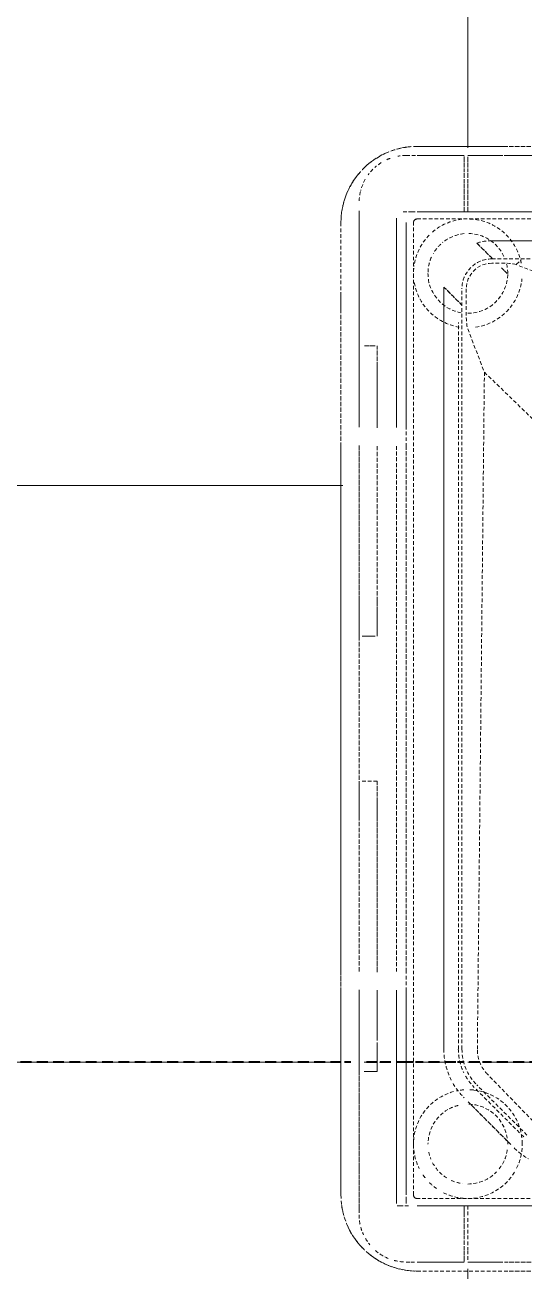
# Model space of a CAD drawing. Header units: millimetres. Extents: x -10915 to 60194, y -32941 to 46712.
# Drawn here: x 46980.3 to 47118, y 8569.4 to 8912.9 of the extents above; entities that cross this region are included whole.
import ezdxf

# ---------------------------------------------------------------- set-up
doc = ezdxf.new("R2010")
doc.units = ezdxf.units.MM
doc.linetypes.add('200_ШТРИХ_ш1п0_6_', pattern=[1.6, 1, -0.6])
doc.linetypes.add('ADSK_Штриховая_ш3 п1_5', pattern=[4.5, 3, -1.5])
doc.layers.add('Линии разделители', color=4, linetype='ADSK_Штриховая_ш3 п1_5', lineweight=40, true_color=0x00ffff)
for name, color, linetype, lineweight in [('Перекрытие', 7, 'Continuous', 18), ('Перекрытие штриховка', 7, 'Continuous', 18), ('Сантехника', 7, 'Continuous', 18)]:
    doc.layers.add(name, color=color, linetype=linetype, lineweight=lineweight)

# ---------------------------------------------------------------- blocks, each defined once
blk = doc.blocks.new('Reece_Tap_Wolfen_Drinking-Fountain - 10 L_Stainless Steel-7189108-План полов 2-го этажа')
at = {"layer": 'Сантехника', "linetype": '200_ШТРИХ_ш1п0_6_'}
for p, q in [((134, 155), (-134, 155)), ((-155, 134), (-155, -134)), ((-136.37, 137), (-134.51, 137)), ((-113.38, 124), (91.41, 124)), ((-109.75, 122.8), (-113.38, 122.8)), ((-94.5, 117.74), (-106.67, 122.41)), ((-121.62, -93.79), (-121.62, 115.75)), ((-120.43, 115.75), (-120.43, 107.82)), ((-120.03, 104.73), (-115.44, 92.77)), ((-117.38, -93.79), (-115.44, 92.77)), ((-115.44, 92.77), (43.88, -61.7)), ((-100.94, -114.78), (-114.59, -100.75)), ((-103.69, -117.52), (-117.52, -103.69)), ((-139.73, -135.2), (-139.73, -136.37)), ((-137.88, -137), (-139.48, -137)), ((-137, -134.51), (-137, -136.37)), ((-134, -155), (134, -155))]:
    blk.add_line(p, q, dxfattribs=at)
at = {"layer": 'Сантехника', "color": 251, "linetype": '200_ШТРИХ_ш1п0_6_', "true_color": 0x666666}
for p, q in [((-110, 155), (-134, 155)), ((-110, 155), (-114, 155)), ((-110, 155), (-114, 155)), ((-110, 155), (110, 155)), ((110, 155), (-110, 155)), ((-134.46, 152.5), (-136.99, 152.5)), ((-121, 152.5), (-134, 152.5)), ((-121, 149.14), (-121, 152.17)), ((-120, 152.5), (-111.8, 152.5)), ((-120, 149.14), (-120, 152.15)), ((-121, 145), (-121, 148.94)), ((-120, 145), (-120, 148.93)), ((-121, 140.18), (-121, 144.77)), ((-120, 140.18), (-120, 144.75)), ((-121, 137), (-121, 139.93)), ((-120, 137), (-120, 139.91)), ((-155, 134), (-155, 110)), ((-149.99, 77.6), (-149.99, 137.24)), ((-139.73, 135.18), (-139.73, 77.53)), ((-137.85, 137), (-136.37, 137)), ((-137, 134), (-137, 77.6)), ((-134.51, 137), (-136.37, 137)), ((-134, 137), (-121, 137)), ((-120, 137), (-121, 137)), ((120, 137), (-120, 137)), ((-117.51, 128.34), (-113.17, 124)), ((-113.17, 124), (-117.51, 128.34)), ((91.41, 129), (-113.38, 129)), ((-113.38, 129), (91.41, 129)), ((-106.59, 122.52), (-105.34, 123.77)), ((-106.59, 122.52), (-105.34, 123.77)), ((-110.68, 121.5), (-109.14, 119.97)), ((-109.14, 119.97), (-110.68, 121.5)), ((-155, 114), (-155, 110)), ((-155, 114), (-155, 110)), ((-121.62, 111.24), (-126.62, 116.23)), ((-126.62, 116.23), (-121.62, 111.24)), ((-126.62, 115.75), (-126.62, -93.79)), ((-126.62, -93.79), (-126.62, 115.75)), ((-155, -110), (-155, 110)), ((-155, 110), (-155, -110)), ((-122.62, -93.79), (-122.62, 106.48)), ((-122.62, -93.79), (-122.62, 106.48)), ((-137, 78), (-137, 72)), ((-137, 78), (-137, 72)), ((-149.99, -72.4), (-149.99, 72.53)), ((-139.73, 72.4), (-139.73, -72.47)), ((-137, 72.4), (-137, -72.4)), ((-137, -72), (-137, -78)), ((-137, -72), (-137, -78)), ((-149.99, -138.97), (-149.99, -77.47)), ((-139.73, -77.6), (-139.73, -135.2)), ((-137, -77.6), (-137, -134)), ((-104.58, -118.04), (-118.01, -104.61)), ((-104.58, -118.04), (-118.01, -104.61)), ((-119.96, -108.32), (-108.17, -120.11)), ((-108.17, -120.11), (-119.96, -108.32)), ((-155, -110), (-155, -114)), ((-155, -110), (-155, -114)), ((-155, -110), (-155, -134)), ((-139.73, -136.37), (-139.73, -135.2)), ((-139.48, -137), (-137.88, -137)), ((-136.38, -137), (-137.88, -137)), ((-137, -136.37), (-137, -134.51)), ((-121, -137), (-134, -137)), ((-121, -140.18), (-121, -137)), ((-121, -137), (-120, -137)), ((-120, -137), (120, -137)), ((-120, -137), (-120, -140.18)), ((-121, -145), (-121, -140.41)), ((-120, -140.43), (-120, -145)), ((-121, -149.14), (-121, -145.2)), ((-120, -145.22), (-120, -149.14)), ((-121, -152.32), (-121, -149.3)), ((-120, -149.31), (-120, -152.32)), ((-136.99, -152.5), (-134.7, -152.5)), ((-134, -152.5), (-121, -152.5)), ((-111.6, -152.5), (-120, -152.5)), ((-134, -155), (-110, -155)), ((-110, -155), (110, -155)), ((110, -155), (-110, -155))]:
    blk.add_line(p, q, dxfattribs=at)
at = {"layer": 'Сантехника', "color": 253, "linetype": '200_ШТРИХ_ш1п0_6_', "true_color": 0xa3a3a3}
for p, q in [((110, 155), (-110, 155)), ((-136.99, 152.5), (-134.46, 152.5)), ((-134, 152.5), (-121, 152.5)), ((-121, 152.17), (-121, 149.14)), ((-111.8, 152.5), (-120, 152.5)), ((-120, 152.5), (-111.8, 152.5)), ((-120, 152.15), (-120, 149.14)), ((-120, 152.15), (-120, 149.14)), ((-111.8, 152.5), (-110.33, 152.5)), ((-110, 152.5), (109.92, 152.5)), ((-121, 148.94), (-121, 145)), ((-120, 148.93), (-120, 145)), ((-120, 148.93), (-120, 145)), ((-121, 144.77), (-121, 140.18)), ((-120, 144.75), (-120, 140.18)), ((-120, 144.75), (-120, 140.18)), ((-121, 139.93), (-121, 137)), ((-120, 139.91), (-120, 137)), ((-120, 139.91), (-120, 137)), ((-149.99, 137.24), (-149.99, 100)), ((-139.73, 77.53), (-139.73, 135.18)), ((-137, 77.6), (-137, 134)), ((-134.51, 137), (-136.37, 137)), ((-136.37, 137), (-134.51, 137)), ((-135, -134), (-135, 134)), ((-135, -134), (-135, 134)), ((-121, 137), (-134, 137)), ((-134, 135), (134, 135)), ((-134, 135), (134, 135)), ((-121, 137), (-120, 137)), ((-120, 137), (120, 137)), ((120, 137), (-120, 137)), ((-155, 110), (-155, 77.6)), ((-149.99, 90.37), (-149.99, 100)), ((-149.99, 77.6), (-149.99, 100)), ((-148.53, 100), (-145.53, 100)), ((-149.99, 90.37), (-149.99, 77.6)), ((-155, 78), (-155, 72)), ((-155, 78), (-155, 72.88)), ((-155, 72.88), (-155, 72)), ((-155, 72.4), (-155, -72.4)), ((-149.99, 72.53), (-149.99, 29.63)), ((-149.99, 20), (-149.99, 72.53)), ((-139.73, -72.47), (-139.73, 72.4)), ((-137, -72.4), (-137, 72.4)), ((-149.99, 20), (-149.99, 29.63)), ((-149.99, 20), (-149.99, -20)), ((-145.56, 20), (-149.14, 20)), ((-149.99, -72.4), (-149.99, -20)), ((-149.99, -29.63), (-149.99, -20)), ((-145, -20), (-149.14, -20)), ((-149.99, -29.63), (-149.99, -72.4)), ((-155, -72), (-155, -78)), ((-155, -72), (-155, -78)), ((-155, -77.6), (-155, -110)), ((-149.99, -100), (-149.99, -77.47)), ((-149.99, -77.47), (-149.99, -90.37)), ((-139.73, -135.2), (-139.73, -77.6)), ((-137, -134), (-137, -77.6)), ((-149.99, -100), (-149.99, -90.37)), ((-149.99, -100), (-149.99, -138.97)), ((-148.62, -100), (-145, -100)), ((134, -135), (-134, -135)), ((134, -135), (-134, -135)), ((-134, -137), (-121, -137)), ((-121, -137), (-121, -140.18)), ((-120, -137), (-121, -137)), ((120, -137), (-120, -137)), ((-120, -137), (120, -137)), ((-120, -137), (-120, -140.18)), ((-120, -137), (-120, -140.18)), ((-121, -140.41), (-121, -145)), ((-120, -140.43), (-120, -145)), ((-120, -140.43), (-120, -145)), ((-121, -145.2), (-121, -149.14)), ((-120, -145.22), (-120, -149.14)), ((-120, -145.22), (-120, -149.14)), ((-121, -149.3), (-121, -152.32)), ((-120, -149.31), (-120, -152.32)), ((-120, -149.31), (-120, -152.32)), ((-134.7, -152.5), (-136.99, -152.5)), ((-121, -152.5), (-134, -152.5)), ((-120, -152.5), (-111.6, -152.5)), ((-111.6, -152.5), (-120, -152.5)), ((-110.33, -152.5), (-111.6, -152.5)), ((110, -152.5), (-109.92, -152.5)), ((-110, -155), (110, -155))]:
    blk.add_line(p, q, dxfattribs=at)
at = {"layer": 'Сантехника', "color": 9, "linetype": '200_ШТРИХ_ш1п0_6_', "true_color": 0xc7c7c7}
for p, q in [((-111.8, 152.5), (-120, 152.5)), ((-120, 152.5), (-111.8, 152.5)), ((-120, 152.15), (-120, 149.14)), ((-120, 149.14), (-120, 152.15)), ((-110.33, 152.5), (-111.8, 152.5)), ((-111.8, 152.5), (-110.33, 152.5)), ((-98.28, 152.5), (-110, 152.5)), ((-110, 152.5), (-98.28, 152.5)), ((-120, 148.93), (-120, 145)), ((-120, 145), (-120, 148.93)), ((-120, 144.75), (-120, 140.18)), ((-120, 140.18), (-120, 144.75)), ((-120, 139.91), (-120, 137)), ((-120, 137), (-120, 139.91)), ((-121, 137), (-134, 137)), ((-134, 137), (-121, 137)), ((-120, 137), (120, 137)), ((120, 137), (-120, 137)), ((-149.99, 90.37), (-149.99, 100)), ((-149.99, 77.6), (-149.99, 100)), ((-148.53, 100), (-145.53, 100)), ((-145, 100), (-145, 77.39)), ((-145, 100), (-145, 92.74)), ((-145, 92.74), (-145, 90.37)), ((-149.99, 90.37), (-149.99, 77.6)), ((-145, 77.39), (-145, 90.37)), ((-149.99, 72.53), (-149.99, 29.63)), ((-149.99, 20), (-149.99, 72.53)), ((-145, 72.4), (-145, 20)), ((-145, 29.63), (-145, 72.4)), ((-149.99, 20), (-149.99, 29.63)), ((-145, 29.63), (-145, 27.26)), ((-145, 27.26), (-145, 25)), ((-145, 25), (-145, 20)), ((-145.56, 20), (-149.14, 20)), ((-149.99, -72.4), (-149.99, -20)), ((-149.99, -29.63), (-149.99, -20)), ((-145, -20), (-149.14, -20)), ((-145, -20), (-145, -21.28)), ((-145, -20), (-145, -72.61)), ((-145, -21.28), (-145, -29.63)), ((-149.99, -29.63), (-149.99, -72.4)), ((-145, -72.61), (-145, -29.63)), ((-149.99, -100), (-149.99, -77.47)), ((-149.99, -77.47), (-149.99, -90.37)), ((-145, -90.37), (-145, -77.6)), ((-145, -77.6), (-145, -100)), ((-149.99, -100), (-149.99, -90.37)), ((-145, -90.37), (-145, -92.74)), ((-145, -92.74), (-145, -97.02)), ((-145, -97.02), (-145, -100)), ((-148.62, -100), (-145, -100)), ((-134, -137), (-121, -137)), ((-121, -137), (-134, -137)), ((-120, -137), (-73, -137)), ((-120, -137), (-120, -140.18)), ((-120, -140.43), (-120, -145)), ((-120, -145.22), (-120, -149.14)), ((-120, -149.31), (-120, -152.32)), ((-120, -152.5), (-111.6, -152.5)), ((-111.6, -152.5), (-110.33, -152.5)), ((-110.33, -152.5), (-111.6, -152.5)), ((-109.92, -152.5), (110, -152.5)), ((110, -152.5), (-109.92, -152.5))]:
    blk.add_line(p, q, dxfattribs=at)
at = {"layer": 'Сантехника', "color": 254, "linetype": '200_ШТРИХ_ш1п0_6_', "true_color": 0xdddddd}
for p, q in [((-111.8, 152.5), (-120, 152.5)), ((-120, 152.15), (-120, 149.14)), ((-110.33, 152.5), (-111.8, 152.5)), ((-111.8, 152.5), (-110.33, 152.5)), ((-100, 152.5), (-110, 152.5)), ((-110, 152.5), (-100, 152.5)), ((-120, 148.93), (-120, 145)), ((-120, 144.75), (-120, 140.18)), ((-120, 139.91), (-120, 137)), ((120, 137), (-120, 137)), ((-149.99, 90.37), (-149.99, 100)), ((-149.99, 77.6), (-149.99, 100)), ((-148.53, 100), (-145.53, 100)), ((-145, 100), (-145, 77.39)), ((-145, 100), (-145, 98.72)), ((-145, 98.72), (-145, 90.37)), ((-149.99, 90.37), (-149.99, 77.6)), ((-145, 77.39), (-145, 90.37)), ((-149.99, 72.53), (-149.99, 29.63)), ((-149.99, 20), (-149.99, 72.53)), ((-145, 72.4), (-145, 20)), ((-145, 29.63), (-145, 72.4)), ((-149.99, 20), (-149.99, 29.63)), ((-145, 29.63), (-145, 20)), ((-145.56, 20), (-149.14, 20)), ((-149.99, -72.4), (-149.99, -20)), ((-149.99, -29.63), (-149.99, -20)), ((-145, -20), (-149.14, -20)), ((-145, -20), (-145, -29.63)), ((-145, -20), (-145, -72.61)), ((-149.99, -29.63), (-149.99, -72.4)), ((-145, -72.61), (-145, -29.63)), ((-149.99, -100), (-149.99, -77.47)), ((-149.99, -77.47), (-149.99, -90.37)), ((-145, -90.37), (-145, -77.6)), ((-145, -77.6), (-145, -100)), ((-149.99, -100), (-149.99, -90.37)), ((-145, -90.37), (-145, -100)), ((-148.62, -100), (-145, -100)), ((-73, -137), (-120, -137)), ((-73, -137), (-120, -137)), ((-111.6, -152.5), (-110.33, -152.5)), ((-109.92, -152.5), (-70, -152.5))]:
    blk.add_line(p, q, dxfattribs=at)
at = {"layer": 'Сантехника', "color": 254, "linetype": '200_ШТРИХ_ш1п0_6_', "true_color": 0xeaeaea}
for p, q in [((-110.33, 152.5), (-111.8, 152.5)), ((-100, 152.5), (-110, 152.5)), ((-120, 137), (120, 137)), ((-120, 137), (120, 137)), ((-149.99, 92.74), (-149.99, 100)), ((-149.99, 77.6), (-149.99, 100)), ((-148.53, 100), (-145.53, 100)), ((-145, 100), (-145, 77.39)), ((-145, 100), (-145, 97.02)), ((-145, 97.02), (-145, 90.37)), ((-149.99, 90.37), (-149.99, 92.74)), ((-149.99, 90.37), (-149.99, 77.6)), ((-145, 77.39), (-145, 90.37)), ((-149.99, 72.53), (-149.99, 29.63)), ((-149.99, 20), (-149.99, 72.53)), ((-145, 72.4), (-145, 20)), ((-145, 29.63), (-145, 72.4)), ((-149.99, 27.26), (-149.99, 29.63)), ((-145, 29.63), (-145, 25)), ((-149.99, 20), (-149.99, 27.26)), ((-145, 25), (-145, 22.98)), ((-145, 22.98), (-145, 21.28)), ((-145, 21.28), (-145, 20)), ((-145.56, 20), (-149.14, 20)), ((-149.99, -72.4), (-149.99, -20)), ((-149.99, -29.63), (-149.99, -20)), ((-145, -20), (-149.14, -20)), ((-145, -20), (-145, -22.98)), ((-145, -20), (-145, -72.61)), ((-145, -22.98), (-145, -29.63)), ((-149.99, -29.63), (-149.99, -72.4)), ((-145, -72.61), (-145, -29.63)), ((-149.99, -100), (-149.99, -77.47)), ((-149.99, -77.47), (-149.99, -90.37)), ((-145, -90.37), (-145, -77.6)), ((-145, -77.6), (-145, -100)), ((-149.99, -92.74), (-149.99, -90.37)), ((-145, -90.37), (-145, -95)), ((-149.99, -100), (-149.99, -92.74)), ((-145, -95), (-145, -98.72)), ((-145, -98.72), (-145, -100)), ((-148.62, -100), (-145, -100))]:
    blk.add_line(p, q, dxfattribs=at)
at = {"layer": 'Сантехника', "color": 7, "linetype": '200_ШТРИХ_ш1п0_6_', "true_color": 0xfdfdfd}
for p, q in [((-149.99, 77.6), (-149.99, 100)), ((-149.99, 97.02), (-149.99, 100)), ((-149.99, 90.37), (-149.99, 100)), ((-149.99, 77.6), (-149.99, 100)), ((-149.99, 90.37), (-149.99, 100)), ((-149.99, 77.6), (-149.99, 100)), ((-149.99, 90.37), (-149.99, 100)), ((-149.99, 77.6), (-149.99, 100)), ((-149.99, 90.37), (-149.99, 100)), ((-149.99, 77.6), (-149.99, 100)), ((-149.99, 90.37), (-149.99, 100)), ((-149.99, 77.6), (-149.99, 100)), ((-149.99, 90.37), (-149.99, 100)), ((-149.99, 77.6), (-149.99, 100)), ((-149.99, 90.37), (-149.99, 100)), ((-149.99, 77.6), (-149.99, 100)), ((-149.99, 100), (-149.99, 77.6)), ((-145.53, 100), (-148.53, 100)), ((-148.53, 100), (-145.53, 100)), ((-148.53, 100), (-145.53, 100)), ((-148.53, 100), (-145.53, 100)), ((-148.53, 100), (-145.53, 100)), ((-148.53, 100), (-145.53, 100)), ((-148.53, 100), (-145.53, 100)), ((-148.53, 100), (-145.53, 100)), ((-145, 100), (-145, 77.39)), ((-145, 100), (-145, 90.37)), ((-145, 100), (-145, 77.39)), ((-145, 100), (-145, 90.37)), ((-145, 100), (-145, 77.39)), ((-145, 100), (-145, 90.37)), ((-145, 100), (-145, 77.39)), ((-145, 100), (-145, 98.72)), ((-145, 100), (-145, 77.39)), ((-145, 100), (-145, 90.37)), ((-145, 100), (-145, 77.39)), ((-145, 100), (-145, 90.37)), ((-145, 100), (-145, 77.39)), ((-145, 100), (-145, 90.37)), ((-145, 100), (-145, 77.39)), ((-145, 100), (-145, 90.37)), ((-145, 100), (-145, 77.39)), ((-145, 100), (-145, 98.72)), ((-149.99, 95), (-149.99, 97.02)), ((-145, 98.72), (-145, 90.37)), ((-145, 98.72), (-145, 97.02)), ((-145, 97.02), (-145, 90.37)), ((-149.99, 90.37), (-149.99, 95)), ((-149.99, 90.37), (-149.99, 77.6)), ((-149.99, 90.37), (-149.99, 77.6)), ((-149.99, 90.37), (-149.99, 77.6)), ((-149.99, 90.37), (-149.99, 77.6)), ((-149.99, 90.37), (-149.99, 77.6)), ((-149.99, 90.37), (-149.99, 77.6)), ((-149.99, 90.37), (-149.99, 77.6)), ((-149.99, 90.37), (-149.99, 77.6)), ((-145, 77.39), (-145, 90.37)), ((-145, 77.39), (-145, 90.37)), ((-145, 77.39), (-145, 90.37)), ((-145, 77.39), (-145, 90.37)), ((-145, 77.39), (-145, 90.37)), ((-145, 77.39), (-145, 90.37)), ((-145, 77.39), (-145, 90.37)), ((-145, 77.39), (-145, 90.37)), ((-145, 77.39), (-145, 90.37)), ((-149.99, 20), (-149.99, 72.53)), ((-149.99, 72.53), (-149.99, 29.63)), ((-149.99, 72.53), (-149.99, 29.63)), ((-149.99, 20), (-149.99, 72.53)), ((-149.99, 72.53), (-149.99, 29.63)), ((-149.99, 20), (-149.99, 72.53)), ((-149.99, 72.53), (-149.99, 29.63)), ((-149.99, 20), (-149.99, 72.53)), ((-149.99, 72.53), (-149.99, 29.63)), ((-149.99, 20), (-149.99, 72.53)), ((-149.99, 72.53), (-149.99, 29.63)), ((-149.99, 20), (-149.99, 72.53)), ((-149.99, 72.53), (-149.99, 29.63)), ((-149.99, 20), (-149.99, 72.53)), ((-149.99, 72.53), (-149.99, 29.63)), ((-149.99, 20), (-149.99, 72.53)), ((-149.99, 72.53), (-149.99, 20)), ((-145, 72.4), (-145, 20)), ((-145, 29.63), (-145, 72.4)), ((-145, 72.4), (-145, 20)), ((-145, 29.63), (-145, 72.4)), ((-145, 72.4), (-145, 20)), ((-145, 29.63), (-145, 72.4)), ((-145, 72.4), (-145, 20)), ((-145, 29.63), (-145, 72.4)), ((-145, 72.4), (-145, 20)), ((-145, 29.63), (-145, 72.4)), ((-145, 72.4), (-145, 20)), ((-145, 29.63), (-145, 72.4)), ((-145, 72.4), (-145, 20)), ((-145, 29.63), (-145, 72.4)), ((-145, 72.4), (-145, 20)), ((-145, 29.63), (-145, 72.4)), ((-145, 72.4), (-145, 20)), ((-145, 29.63), (-145, 72.4)), ((-149.99, 20), (-149.99, 29.63)), ((-149.99, 20), (-149.99, 29.63)), ((-149.99, 20), (-149.99, 29.63)), ((-149.99, 20), (-149.99, 29.63)), ((-149.99, 20), (-149.99, 29.63)), ((-149.99, 20), (-149.99, 29.63)), ((-149.99, 20), (-149.99, 29.63)), ((-149.99, 20), (-149.99, 29.63)), ((-145, 29.63), (-145, 27.26)), ((-145, 29.63), (-145, 20)), ((-145, 29.63), (-145, 20)), ((-145, 29.63), (-145, 25)), ((-145, 29.63), (-145, 20)), ((-145, 29.63), (-145, 25)), ((-145, 29.63), (-145, 25)), ((-145, 29.63), (-145, 20)), ((-145, 29.63), (-145, 27.26)), ((-145, 27.26), (-145, 20)), ((-145, 27.26), (-145, 20)), ((-145, 25), (-145, 20)), ((-145, 25), (-145, 21.28)), ((-145, 25), (-145, 20)), ((-145, 21.28), (-145, 20)), ((-149.14, 20), (-145.56, 20)), ((-145.56, 20), (-149.14, 20)), ((-145.56, 20), (-149.14, 20)), ((-145.56, 20), (-149.14, 20)), ((-145.56, 20), (-149.14, 20)), ((-145.56, 20), (-149.14, 20)), ((-145.56, 20), (-149.14, 20)), ((-145.56, 20), (-149.14, 20)), ((-149.99, -72.4), (-149.99, -20)), ((-149.99, -21.28), (-149.99, -20)), ((-149.99, -72.4), (-149.99, -20)), ((-149.99, -29.63), (-149.99, -20)), ((-149.99, -72.4), (-149.99, -20)), ((-149.99, -29.63), (-149.99, -20)), ((-149.99, -72.4), (-149.99, -20)), ((-149.99, -29.63), (-149.99, -20)), ((-149.99, -72.4), (-149.99, -20)), ((-149.99, -21.28), (-149.99, -20)), ((-149.99, -72.4), (-149.99, -20)), ((-149.99, -29.63), (-149.99, -20)), ((-149.99, -72.4), (-149.99, -20)), ((-149.99, -29.63), (-149.99, -20)), ((-149.99, -72.4), (-149.99, -20)), ((-149.99, -21.28), (-149.99, -20)), ((-149.99, -20), (-149.99, -72.4)), ((-149.14, -20), (-145, -20)), ((-145, -20), (-149.14, -20)), ((-145, -20), (-149.14, -20)), ((-145, -20), (-149.14, -20)), ((-145, -20), (-149.14, -20)), ((-145, -20), (-149.14, -20)), ((-145, -20), (-149.14, -20)), ((-145, -20), (-149.14, -20)), ((-145, -20), (-145, -22.98)), ((-145, -20), (-145, -72.61)), ((-145, -20), (-145, -29.63)), ((-145, -20), (-145, -72.61)), ((-145, -20), (-145, -29.63)), ((-145, -20), (-145, -72.61)), ((-145, -20), (-145, -29.63)), ((-145, -20), (-145, -72.61)), ((-145, -20), (-145, -29.63)), ((-145, -20), (-145, -72.61)), ((-145, -20), (-145, -21.28)), ((-145, -20), (-145, -72.61)), ((-145, -20), (-145, -25)), ((-145, -20), (-145, -72.61)), ((-145, -20), (-145, -29.63)), ((-145, -20), (-145, -72.61)), ((-145, -20), (-145, -25)), ((-145, -20), (-145, -72.61)), ((-149.99, -22.98), (-149.99, -21.28)), ((-149.99, -22.98), (-149.99, -21.28)), ((-149.99, -29.63), (-149.99, -21.28)), ((-149.99, -25), (-149.99, -22.98)), ((-149.99, -29.63), (-149.99, -22.98)), ((-145, -21.28), (-145, -22.98)), ((-145, -22.98), (-145, -29.63)), ((-145, -22.98), (-145, -29.63)), ((-149.99, -29.63), (-149.99, -25)), ((-145, -25), (-145, -29.63)), ((-145, -25), (-145, -27.26)), ((-145, -27.26), (-145, -29.63)), ((-149.99, -29.63), (-149.99, -72.4)), ((-149.99, -29.63), (-149.99, -72.4)), ((-149.99, -29.63), (-149.99, -72.4)), ((-149.99, -29.63), (-149.99, -72.4)), ((-149.99, -29.63), (-149.99, -72.4)), ((-149.99, -29.63), (-149.99, -72.4)), ((-149.99, -29.63), (-149.99, -72.4)), ((-149.99, -29.63), (-149.99, -72.4)), ((-145, -72.61), (-145, -29.63)), ((-145, -72.61), (-145, -29.63)), ((-145, -72.61), (-145, -29.63)), ((-145, -72.61), (-145, -29.63)), ((-145, -72.61), (-145, -29.63)), ((-145, -72.61), (-145, -29.63)), ((-145, -72.61), (-145, -29.63)), ((-145, -72.61), (-145, -29.63)), ((-145, -72.61), (-145, -29.63)), ((-149.99, -100), (-149.99, -77.47)), ((-149.99, -77.47), (-149.99, -90.37)), ((-149.99, -100), (-149.99, -77.47)), ((-149.99, -77.47), (-149.99, -90.37)), ((-149.99, -100), (-149.99, -77.47)), ((-149.99, -77.47), (-149.99, -90.37)), ((-149.99, -100), (-149.99, -77.47)), ((-149.99, -77.47), (-149.99, -90.37)), ((-149.99, -100), (-149.99, -77.47)), ((-149.99, -77.47), (-149.99, -90.37)), ((-149.99, -100), (-149.99, -77.47)), ((-149.99, -77.47), (-149.99, -90.37)), ((-149.99, -100), (-149.99, -77.47)), ((-149.99, -77.47), (-149.99, -90.37)), ((-149.99, -100), (-149.99, -77.47)), ((-149.99, -77.47), (-149.99, -90.37)), ((-149.99, -77.47), (-149.99, -100)), ((-145, -90.37), (-145, -77.6)), ((-145, -77.6), (-145, -100)), ((-145, -90.37), (-145, -77.6)), ((-145, -77.6), (-145, -100)), ((-145, -90.37), (-145, -77.6)), ((-145, -77.6), (-145, -100)), ((-145, -90.37), (-145, -77.6)), ((-145, -77.6), (-145, -100)), ((-145, -90.37), (-145, -77.6)), ((-145, -77.6), (-145, -100)), ((-145, -90.37), (-145, -77.6)), ((-145, -77.6), (-145, -100)), ((-145, -90.37), (-145, -77.6)), ((-145, -77.6), (-145, -100)), ((-145, -90.37), (-145, -77.6)), ((-145, -77.6), (-145, -100)), ((-145, -90.37), (-145, -77.6)), ((-145, -77.6), (-145, -100)), ((-149.99, -100), (-149.99, -90.37)), ((-149.99, -100), (-149.99, -90.37)), ((-149.99, -100), (-149.99, -90.37)), ((-149.99, -100), (-149.99, -90.37)), ((-149.99, -92.74), (-149.99, -90.37)), ((-149.99, -100), (-149.99, -90.37)), ((-149.99, -100), (-149.99, -90.37)), ((-149.99, -100), (-149.99, -90.37)), ((-145, -90.37), (-145, -95)), ((-145, -90.37), (-145, -100)), ((-145, -90.37), (-145, -100)), ((-145, -90.37), (-145, -100)), ((-145, -90.37), (-145, -98.72)), ((-145, -90.37), (-145, -97.02)), ((-145, -90.37), (-145, -100)), ((-145, -90.37), (-145, -100)), ((-145, -90.37), (-145, -100)), ((-149.99, -98.72), (-149.99, -92.74)), ((-145, -95), (-145, -100)), ((-149.99, -100), (-149.99, -98.72)), ((-145, -97.02), (-145, -100)), ((-145, -98.72), (-145, -100)), ((-145, -100), (-148.62, -100)), ((-148.62, -100), (-145, -100)), ((-148.62, -100), (-145, -100)), ((-148.62, -100), (-145, -100)), ((-148.62, -100), (-145, -100)), ((-148.62, -100), (-145, -100)), ((-148.62, -100), (-145, -100)), ((-148.62, -100), (-145, -100))]:
    blk.add_line(p, q, dxfattribs=at)
at = {"layer": 'Сантехника', "color": 7, "linetype": '200_ШТРИХ_ш1п0_6_', "true_color": 0xfcfcfc}
for p, q in [((-149.99, 90.37), (-149.99, 100)), ((-149.99, 77.6), (-149.99, 100)), ((-148.53, 100), (-145.53, 100)), ((-145, 100), (-145, 77.39)), ((-145, 100), (-145, 97.02)), ((-145, 97.02), (-145, 92.74)), ((-145, 92.74), (-145, 90.37)), ((-149.99, 90.37), (-149.99, 77.6)), ((-145, 77.39), (-145, 90.37)), ((-149.99, 72.53), (-149.99, 29.63)), ((-149.99, 20), (-149.99, 72.53)), ((-145, 72.4), (-145, 20)), ((-145, 29.63), (-145, 72.4)), ((-149.99, 20), (-149.99, 29.63)), ((-145, 29.63), (-145, 21.28)), ((-145, 21.28), (-145, 20)), ((-145.56, 20), (-149.14, 20)), ((-149.99, -72.4), (-149.99, -20)), ((-149.99, -29.63), (-149.99, -20)), ((-145, -20), (-149.14, -20)), ((-145, -20), (-145, -29.63)), ((-145, -20), (-145, -72.61)), ((-149.99, -29.63), (-149.99, -72.4)), ((-145, -72.61), (-145, -29.63)), ((-149.99, -100), (-149.99, -77.47)), ((-149.99, -77.47), (-149.99, -90.37)), ((-145, -90.37), (-145, -77.6)), ((-145, -77.6), (-145, -100)), ((-149.99, -100), (-149.99, -90.37)), ((-145, -90.37), (-145, -92.74)), ((-145, -92.74), (-145, -95)), ((-145, -95), (-145, -98.72)), ((-145, -98.72), (-145, -100)), ((-148.62, -100), (-145, -100))]:
    blk.add_line(p, q, dxfattribs=at)
at = {"layer": 'Сантехника', "color": 7, "linetype": '200_ШТРИХ_ш1п0_6_', "true_color": 0xfafafa}
for p, q in [((-149.99, 98.72), (-149.99, 100)), ((-149.99, 77.6), (-149.99, 100)), ((-148.53, 100), (-145.53, 100)), ((-145, 100), (-145, 77.39)), ((-145, 100), (-145, 90.37)), ((-149.99, 90.37), (-149.99, 98.72)), ((-149.99, 90.37), (-149.99, 77.6)), ((-145, 77.39), (-145, 90.37)), ((-149.99, 72.53), (-149.99, 29.63)), ((-149.99, 20), (-149.99, 72.53)), ((-145, 72.4), (-145, 20)), ((-145, 29.63), (-145, 72.4)), ((-149.99, 20), (-149.99, 29.63)), ((-145, 29.63), (-145, 20)), ((-145.56, 20), (-149.14, 20)), ((-149.99, -72.4), (-149.99, -20)), ((-149.99, -27.26), (-149.99, -20)), ((-145, -20), (-149.14, -20)), ((-145, -20), (-145, -29.63)), ((-145, -20), (-145, -72.61)), ((-149.99, -29.63), (-149.99, -27.26)), ((-149.99, -29.63), (-149.99, -72.4)), ((-145, -72.61), (-145, -29.63)), ((-149.99, -100), (-149.99, -77.47)), ((-149.99, -77.47), (-149.99, -90.37)), ((-145, -90.37), (-145, -77.6)), ((-145, -77.6), (-145, -100)), ((-149.99, -95), (-149.99, -90.37)), ((-145, -90.37), (-145, -100)), ((-149.99, -100), (-149.99, -95)), ((-148.62, -100), (-145, -100))]:
    blk.add_line(p, q, dxfattribs=at)
at = {"layer": 'Сантехника', "color": 7, "linetype": '200_ШТРИХ_ш1п0_6_', "true_color": 0xf7f7f7}
for p, q in [((-149.99, 90.37), (-149.99, 100)), ((-149.99, 77.6), (-149.99, 100)), ((-148.53, 100), (-145.53, 100)), ((-145, 100), (-145, 77.39)), ((-145, 100), (-145, 97.02)), ((-145, 97.02), (-145, 95)), ((-145, 95), (-145, 90.37)), ((-149.99, 90.37), (-149.99, 77.6)), ((-145, 77.39), (-145, 90.37)), ((-149.99, 72.53), (-149.99, 29.63)), ((-149.99, 20), (-149.99, 72.53)), ((-145, 72.4), (-145, 20)), ((-145, 29.63), (-145, 72.4)), ((-149.99, 21.28), (-149.99, 29.63)), ((-145, 29.63), (-145, 27.26)), ((-145, 27.26), (-145, 25)), ((-145, 25), (-145, 22.98)), ((-149.99, 20), (-149.99, 21.28)), ((-145, 22.98), (-145, 20)), ((-145.56, 20), (-149.14, 20)), ((-149.99, -72.4), (-149.99, -20)), ((-149.99, -29.63), (-149.99, -20)), ((-145, -20), (-149.14, -20)), ((-145, -20), (-145, -21.28)), ((-145, -20), (-145, -72.61)), ((-145, -21.28), (-145, -22.98)), ((-145, -22.98), (-145, -29.63)), ((-149.99, -29.63), (-149.99, -72.4)), ((-145, -72.61), (-145, -29.63)), ((-149.99, -100), (-149.99, -77.47)), ((-149.99, -77.47), (-149.99, -90.37)), ((-145, -90.37), (-145, -77.6)), ((-145, -77.6), (-145, -100)), ((-149.99, -100), (-149.99, -90.37)), ((-145, -90.37), (-145, -92.74)), ((-145, -92.74), (-145, -98.72)), ((-145, -98.72), (-145, -100)), ((-148.62, -100), (-145, -100))]:
    blk.add_line(p, q, dxfattribs=at)
at = {"layer": 'Сантехника', "color": 7, "linetype": '200_ШТРИХ_ш1п0_6_', "true_color": 0xf2f2f2}
for p, q in [((-149.99, 97.02), (-149.99, 100)), ((-149.99, 77.6), (-149.99, 100)), ((-148.53, 100), (-145.53, 100)), ((-145, 100), (-145, 77.39)), ((-145, 100), (-145, 90.37)), ((-149.99, 95), (-149.99, 97.02)), ((-149.99, 90.37), (-149.99, 95)), ((-149.99, 90.37), (-149.99, 77.6)), ((-145, 77.39), (-145, 90.37)), ((-149.99, 72.53), (-149.99, 29.63)), ((-149.99, 20), (-149.99, 72.53)), ((-145, 72.4), (-145, 20)), ((-145, 29.63), (-145, 72.4)), ((-149.99, 20), (-149.99, 29.63)), ((-145, 29.63), (-145, 20)), ((-145.56, 20), (-149.14, 20)), ((-149.99, -72.4), (-149.99, -20)), ((-149.99, -29.63), (-149.99, -20)), ((-145, -20), (-149.14, -20)), ((-145, -20), (-145, -29.63)), ((-145, -20), (-145, -72.61)), ((-149.99, -29.63), (-149.99, -72.4)), ((-145, -72.61), (-145, -29.63)), ((-149.99, -100), (-149.99, -77.47)), ((-149.99, -77.47), (-149.99, -90.37)), ((-145, -90.37), (-145, -77.6)), ((-145, -77.6), (-145, -100)), ((-149.99, -95), (-149.99, -90.37)), ((-145, -90.37), (-145, -100)), ((-149.99, -100), (-149.99, -95)), ((-148.62, -100), (-145, -100))]:
    blk.add_line(p, q, dxfattribs=at)
at = {"layer": 'Сантехника', "linetype": '200_ШТРИХ_ш1п0_6_', "flags": 128}
for points in [[(-134, 155), (-134.84, 154.98), (-135.68, 154.93), (-136.51, 154.85), (-137.35, 154.73), (-138.17, 154.58), (-138.99, 154.4), (-139.8, 154.18), (-140.61, 153.93), (-141.4, 153.65), (-142.18, 153.34), (-142.94, 153), (-143.7, 152.63), (-144.43, 152.22), (-145.15, 151.79), (-145.86, 151.33), (-146.54, 150.84), (-147.2, 150.33), (-147.85, 149.79), (-148.47, 149.22), (-149.06, 148.63), (-149.64, 148.02), (-150.19, 147.38), (-150.71, 146.72), (-151.2, 146.04), (-151.67, 145.35), (-152.11, 144.63), (-152.52, 143.9), (-152.9, 143.15), (-153.25, 142.39), (-153.57, 141.61), (-153.86, 140.82), (-154.12, 140.02), (-154.34, 139.21), (-154.54, 138.39), (-154.69, 137.57), (-154.82, 136.74), (-154.91, 135.9), (-154.97, 135.07), (-155, 134.23), (-155, 134)], [(-106.67, 122.41), (-107.02, 122.52), (-107.46, 122.61), (-107.98, 122.69), (-108.55, 122.75), (-109.15, 122.79), (-109.75, 122.8)], [(-120.43, 107.82), (-120.41, 107.22), (-120.38, 106.62), (-120.32, 106.05), (-120.24, 105.53), (-120.14, 105.08), (-120.03, 104.73)], [(-155, -134), (-154.98, -134.84), (-154.93, -135.68), (-154.85, -136.51), (-154.73, -137.35), (-154.58, -138.17), (-154.4, -138.99), (-154.18, -139.8), (-153.93, -140.61), (-153.65, -141.4), (-153.34, -142.18), (-153, -142.94), (-152.63, -143.7), (-152.22, -144.43), (-151.79, -145.15), (-151.33, -145.86), (-150.84, -146.54), (-150.33, -147.2), (-149.79, -147.85), (-149.22, -148.47), (-148.63, -149.06), (-148.02, -149.64), (-147.38, -150.19), (-146.72, -150.71), (-146.04, -151.2), (-145.35, -151.67), (-144.63, -152.11), (-143.9, -152.52), (-143.15, -152.9), (-142.39, -153.25), (-141.61, -153.57), (-140.82, -153.86), (-140.02, -154.12), (-139.21, -154.34), (-138.39, -154.54), (-137.57, -154.69), (-136.74, -154.82), (-135.9, -154.91), (-135.07, -154.97), (-134.23, -155), (-134, -155)]]:
    blk.add_lwpolyline(points, dxfattribs=at)
at = {"layer": 'Сантехника', "color": 251, "linetype": '200_ШТРИХ_ш1п0_6_', "true_color": 0x666666}
for centre, radius, start, end in [((-134, 134), 21, 97.6172, 102.5039), ((-136.99, 139.5), 13, 110.1504, 116.4976), ((-136.99, 139.5), 13, 90.3821, 100.2872), ((-136.99, 139.5), 13, 135, 143.7165), ((-136.99, 139.5), 13, 122.0346, 132.0601), ((-136.99, 139.5), 13, 150.3474, 165), ((-136.99, 139.5), 13, 166.5388, 180), ((-134, 134), 1, 90, 180), ((-134, 134), 1, 105, 165), ((-113.38, 115.75), 13.25, 90, 108.1849), ((-113.38, 115.75), 13.25, 90, 108.1849), ((-113.38, 115.75), 13.25, 177.9189, 180), ((-113.38, 115.75), 13.25, 177.9189, 180), ((-107.63, -93.79), 19, 180, 206.9089), ((-107.63, -93.79), 19, 180, 206.9089), ((-107.63, -93.79), 15, 180, 205.8386), ((-107.63, -93.79), 15, 180, 205.8386), ((-107.63, -93.79), 15, 210, 225), ((-107.63, -93.79), 15, 210, 225), ((-107.63, -93.79), 19, 210, 225), ((-107.63, -93.79), 19, 210, 225), ((-93.79, -107.63), 19, 225, 240), ((-93.79, -107.63), 19, 225, 240), ((-134, -134), 21, 187.6172, 192.5039), ((-134, -134), 1, 180, 270), ((-134, -134), 1, 195, 255), ((-136.99, -139.5), 13, 180, 192.3508), ((-136.99, -139.5), 13, 195, 205.1206), ((-136.99, -139.5), 13, 210, 219.6316), ((-136.99, -139.5), 13, 229.0259, 248.7435), ((-136.99, -139.5), 13, 255, 267.1075)]:
    blk.add_arc(centre, radius, start, end, dxfattribs=at)
at = {"layer": 'Сантехника', "linetype": '200_ШТРИХ_ш1п0_6_'}
for centre, radius, start, end in [((-134, 134), 21, 90, 97.6172), ((-134, 134), 21, 113.6771, 135.815), ((-134, 134), 21, 102.5039, 111.3737), ((-136.99, 139.5), 13, 122.0346, 132.0601), ((-134, 134), 21, 140.284, 180), ((-113.38, 115.75), 8.25, 90, 180), ((-113.38, 115.75), 7.05, 90, 180), ((-107.63, -93.79), 14, 180, 225), ((-134, -134), 21, 180, 187.6172), ((-134, -134), 21, 192.5039, 201.3737), ((-134, -134), 21, 203.6771, 225.815), ((-134, -134), 21, 230.284, 270)]:
    blk.add_arc(centre, radius, start, end, dxfattribs=at)
at = {"layer": 'Сантехника', "color": 253, "linetype": '200_ШТРИХ_ш1п0_6_', "true_color": 0xa3a3a3}
for centre, radius, start, end in [((-136.99, 139.5), 13, 110.1504, 116.4976), ((-136.99, 139.5), 13, 90.3821, 100.2872), ((-136.99, 139.5), 13, 135, 143.7165), ((-136.99, 139.5), 13, 150.3474, 165), ((-136.99, 139.5), 13, 166.5388, 180), ((-134, 134), 1, 165, 180), ((-134, 134), 1, 90, 105), ((-120, 120), 15, 96.2602, 130.776), ((-120, 120), 15, 16.9706, 90), ((-120, 120), 15, 135.1953, 172.6255), ((-120, 120), 11, 95.4545, 129.2434), ((-120, 120), 11, 25.1935, 90), ((-120, 120), 11, 132.9779, 149.9064), ((-120, 120), 11, 156.2767, 180), ((-120, 120), 15, 10.7048, 15.9803), ((-120, 120), 15, 174.4711, 180), ((-120, 120), 11, 0, 13.4112), ((-120, 120), 15, 180, 185.5289), ((-120, 120), 15, 189.8106, 263.1057), ((-120, 120), 11, 180, 261.1364), ((-120, 120), 11, 270, 0), ((-120, 120), 15, 278.1812, 354.1568), ((-120, -120), 15, 105.2894, 180), ((-120, -120), 15, 94.2426, 101.8831), ((-120, -120), 15, 84.1156, 90), ((-120, -120), 15, 0.3601, 83.7844), ((-120, -120), 11, 103.9035, 118.6531), ((-120, -120), 11, 0, 90), ((-120, -120), 11, 120, 180), ((-120, -120), 15, 180, 206.4531), ((-120, -120), 15, 333.6528, 0), ((-120, -120), 11, 191.4338, 202.2212), ((-120, -120), 11, 321.5667, 354.451), ((-120, -120), 11, 207.9227, 240), ((-120, -120), 15, 214.563, 220.119), ((-120, -120), 11, 245.4269, 262.165), ((-120, -120), 15, 270, 330.3232), ((-120, -120), 11, 270, 315.9437), ((-120, -120), 15, 225, 235.437), ((-120, -120), 15, 243.5469, 265.1444), ((-134, -134), 1, 180, 195), ((-134, -134), 1, 255, 270), ((-136.99, -139.5), 13, 180, 192.3508), ((-136.99, -139.5), 13, 195, 205.1206), ((-136.99, -139.5), 13, 210, 219.6316), ((-136.99, -139.5), 13, 229.0259, 248.7435), ((-136.99, -139.5), 13, 255, 267.1075)]:
    blk.add_arc(centre, radius, start, end, dxfattribs=at)
at = {"layer": 'Сантехника', "linetype": '200_ШТРИХ_ш1п0_6_'}
blk.add_open_spline([(-114.59, -100.75), (-115.2, -100.13), (-116.22, -98.77), (-117.19, -96.35), (-117.39, -94.66), (-117.38, -93.79)], degree=3, dxfattribs=at)

msp = doc.modelspace()

# ---------------------------------------------------------------- hatches: boundary and pattern name
at = {"layer": 'Перекрытие штриховка', "lineweight": 9, "true_color": 0x787878}
h = msp.add_hatch(dxfattribs=at)
h.set_pattern_fill('FP_83', color=8, style=0, pattern_type=2)
h.set_pattern_definition([(0, (2602.2, 10785.6), (0, 500), []), (90, (2602.2, 10785.6), (-500, 3e-14), [])])
h.paths.add_polyline_path([(47076.468, 8874.26), (47077.384, 8873.943), (47077.212, 8874.482)])
h.paths.add_polyline_path([(47372.331, 8870.461), (47371.412, 8869.172), (47372.94, 8868.416), (47372.494, 8869.913)])
h.paths.add_polyline_path([(48963, 9646.429), (48965, 9644.429), (48965, 9646.429)])
h.paths.add_polyline_path([(44177, 8627.057), (44190, 8627.057), (44190, 8652.057), (43455, 8652.057), (43455, 8662.057), (44200, 8662.057), (44200, 8627.057), (47067.5, 8627.057), (47068.181, 8858.429), (47073.106, 8871.996), (47082.141, 8877.197), (47083.31, 8877.51), (47085.506, 8878.71), (47125.503, 8879.475), (47125.503, 8889.499), (47138.494, 8889.499), (47138.494, 8879.475), (47356.5, 8878.747), (47370.753, 8872.805), (47375.229, 8864.595), (47375.297, 8863.929), (47376.782, 8861.429), (47377.5, 8796.831), (47377.5, 8627.057), (47394.5, 8627.057), (47394.5, 9017.057), (47410.5, 9017.057), (47410.5, 9634.429), (47408.5, 9634.429), (47408.5, 9646.429), (48940, 9646.429), (48940, 9834.429), (48950, 9834.429), (48950, 9646.429), (48963, 9646.429), (48963, 9834.429), (48975, 9834.429), (48975, 9933.07), (48540.891, 10685.294), (48546.379, 10688.463), (48552.129, 10678.504), (48575.512, 10692.004), (48581.262, 10682.044), (48586.938, 10685.213), (48975, 10013.07), (48975, 10864.429), (48963, 10864.429), (48963, 12176.921), (48950, 12176.8), (48950, 10864.429), (48940, 10864.429), (48940, 12176.921), (48110, 12176.921), (48110, 12459.671), (46498.396, 12459.671), (46498.396, 12155.656), (44542.063, 12155.656), (44542.063, 12165.656), (46488.396, 12165.656), (46488.396, 12459.671), (46475.396, 12459.671), (46475.396, 12180.656), (46473.396, 12180.656), (46473.396, 12178.656), (44542.063, 12178.656), (44542.063, 12210.656), (42842.063, 12210.197), (42842.063, 12178.656), (41726.321, 12178.656), (41726.321, 12165.656), (42842.063, 12165.656), (42842.063, 12155.656), (41726.321, 12155.656), (41726.321, 9058.345), (41995.572, 9058.345), (41995.572, 8880.36), (41995.573, 8880.284), (41997.223, 8662.057), (42385, 8662.057), (42385, 8652.057), (41984.298, 8652.057), (41984.488, 8639.057), (42385, 8639.057), (42385, 8627.057), (43455, 8627.057), (43455, 8639.057), (44175, 8639.057), (44175.031, 8637.057), (44177, 8637.057)])
h.paths.add_polyline_path([(41942.486, 8627.057), (41940.811, 8848.517), (41918.619, 8848.292), (41921.053, 8627.057), (41940.811, 8627.057)])
h.paths.add_polyline_path([(41984.298, 8637.057), (41984.412, 8637.057), (41984.223, 8638.882), (41982.572, 8637.057), (41984.223, 8637.057)])
h.paths.add_polyline_path([(41984.298, 8662.057), (41987.223, 8662.057), (41985.572, 9033.345), (41985.572, 9048.345), (41726.321, 9048.345), (41726.974, 9035.345), (41982.572, 9035.345), (41982.814, 8848.292), (41984.223, 8662.057)])
h.paths.add_polyline_path([(47085.5, 8858.93), (47084.352, 8860.147), (47085.021, 8859.049)])
h.paths.add_polyline_path([(47359.5, 8858.936), (47360.939, 8860.433), (47360.377, 8861.429), (47359.5, 8859.81), (47359.5, 8859.136)])
h.paths.add_polyline_path([(41930.572, 8868.292), (41930.572, 8983.345), (41917.133, 8983.345), (41919.006, 8868.292)])
h.paths.add_polyline_path([(48940, 12186.921), (48963, 12186.921), (48963, 12199.921), (48135, 12199.921), (48135, 12201.921), (48133, 12201.921), (48133, 12459.671), (48120, 12459.671), (48120, 12186.921), (48785.654, 12186.921)])
h.paths.add_polyline_path([(46450.997, 12190.656), (46463.396, 12190.742), (46463.396, 12345.656), (46443.396, 12345.656), (46443.396, 12210.656), (46447.063, 12210.656), (46447.063, 12190.656)])
h.paths.add_polyline_path([(48963, 12199.921), (48965, 12201.921), (48963, 12201.921)])
h.paths.add_polyline_path([(48145, 12211.921), (48165, 12211.921), (48165, 12330.656), (48145, 12330.656), (48145, 12231.674)])
h = msp.add_hatch(dxfattribs=at)
h.set_pattern_fill('FP_32', color=8, style=0, pattern_type=2)
h.set_pattern_definition([(270, (2102.2, 8785.6), (500, 3e-14), []), (0, (2102.2, 8785.6), (0, 500), [])])
h.paths.add_polyline_path([(48762.02, 378.663), (48761.921, 391.664), (48748.923, 391.325), (48749.11, 378.754), (48760.463, 378.674)])
h.paths.add_polyline_path([(48739.018, 378.824), (48738.919, 391.825), (44177, 423.769), (44177, 410.769), (48735.464, 378.849)])
h.paths.add_polyline_path([(47368.532, 8574.598), (47367.616, 8574.915), (47367.788, 8574.376)])
h.paths.add_polyline_path([(47072.669, 8578.397), (47073.588, 8579.686), (47072.06, 8580.442), (47072.506, 8578.945)])
h.paths.add_polyline_path([(48487.76, 403.584), (48487.76, 7213), (47407.5, 7213), (47407.5, 7215), (47405.5, 7215), (47405.5, 8417.057), (47394.5, 8417.057), (47394.5, 8627.057), (47377.5, 8627.057), (47376.819, 8590.429), (47371.894, 8576.861), (47362.859, 8571.661), (47361.69, 8571.348), (47359.179, 8570.143), (47218.9, 8569.429), (47088.5, 8570.11), (47074.247, 8576.053), (47069.419, 8582.525), (47069.419, 8585.239), (47068.218, 8587.429), (47067.5, 8627.057), (44200, 8627.057), (44200, 3485), (44190, 3485), (44190, 8627.057), (44177, 8627.057), (44177, 3485), (44165, 3485), (44165, 2685), (44545.359, 3343.801), (44580, 3323.801), (44165, 2605), (44165, 2555), (44177, 2555), (44177, 1885), (44165, 1885), (44165, 1085), (44545.359, 1743.801), (44580, 1723.801), (44165, 1005), (44165, 955), (44177, 955), (44177, 433.769), (44190, 433.783), (44190, 955), (44200, 955), (44200, 433.608), (47480.621, 410.636)])
h.paths.add_polyline_path([(44177, 408.769), (44177, 410.769), (44175, 408.783)])
h.paths.add_polyline_path([(44190, 1885), (44190, 2555), (44200, 2555), (44200, 1885)])
h.paths.add_polyline_path([(48548.873, 6337.271), (48549.023, 6337.89), (48548.792, 6337.271)])
h.paths.add_polyline_path([(47083.017, 8587.429), (47085.5, 8588.063), (47084.368, 8589.635), (47084.061, 8588.425), (47083.433, 8587.826)])
h.paths.add_polyline_path([(47362.232, 8588.153), (47361.069, 8589.535), (47362.201, 8588.164)])

# ---------------------------------------------------------------- linework, layer by layer
at = {"layer": 'Линии разделители', "color": 7}
msp.add_line((47067.593, 8627.057), (44200, 8627.057), dxfattribs=at)
at = {"layer": 'Линии разделители', "color": 253, "true_color": 0xa3a3a3}
for p, q in [((47070.179, 8627.057), (47068.455, 8627.057)), ((47081.297, 8627.057), (47078.159, 8627.057)), ((47087.5, 8627.057), (47085.5, 8627.057)), ((47099.186, 8627.057), (47088.04, 8627.057)), ((47101.5, 8627.057), (47099.683, 8627.057)), ((47105.842, 8627.057), (47102.5, 8627.057)), ((47149.5, 8627.057), (47106.553, 8627.057))]:
    msp.add_line(p, q, dxfattribs=at)
at = {"layer": 'Линии разделители', "color": 7, "true_color": 0xfdfdfd}
msp.add_line((47077.5, 8627.057), (47073.924, 8627.057), dxfattribs=at)
at = {"layer": 'Линии разделители', "color": 251, "true_color": 0x666666}
msp.add_line((47085.5, 8627.057), (47083.031, 8627.057), dxfattribs=at)
at = {"layer": 'Перекрытие'}
msp.add_line((47067.593, 8627.057), (44200, 8627.057), dxfattribs=at)
at = {"layer": 'Перекрытие', "color": 253, "true_color": 0xa3a3a3}
for p, q in [((47070.179, 8627.057), (47068.455, 8627.057)), ((47081.297, 8627.057), (47078.159, 8627.057)), ((47099.186, 8627.057), (47088.04, 8627.057)), ((47101.5, 8627.057), (47099.683, 8627.057)), ((47105.842, 8627.057), (47102.5, 8627.057))]:
    msp.add_line(p, q, dxfattribs=at)
at = {"layer": 'Перекрытие', "color": 7, "true_color": 0xfdfdfd}
msp.add_line((47077.5, 8627.057), (47073.924, 8627.057), dxfattribs=at)
at = {"layer": 'Перекрытие', "color": 251, "true_color": 0x666666}
msp.add_line((47087.5, 8627.057), (47083.031, 8627.057), dxfattribs=at)
at = {"layer": 'Перекрытие', "color": 254, "true_color": 0xdddddd}
msp.add_line((47267.667, 8627.057), (47106.553, 8627.057), dxfattribs=at)

# ---------------------------------------------------------------- block references
at = {"layer": 'Сантехника', "color": 253, "linetype": '200_ШТРИХ_ш1п0_6_', "true_color": 0xa3a3a3}
msp.add_blockref('Reece_Tap_Wolfen_Drinking-Fountain - 10 L_Stainless Steel-7189108-План полов 2-го этажа', (47222.5, 8724.429), dxfattribs=at)

doc.saveas('drawing.dxf')
